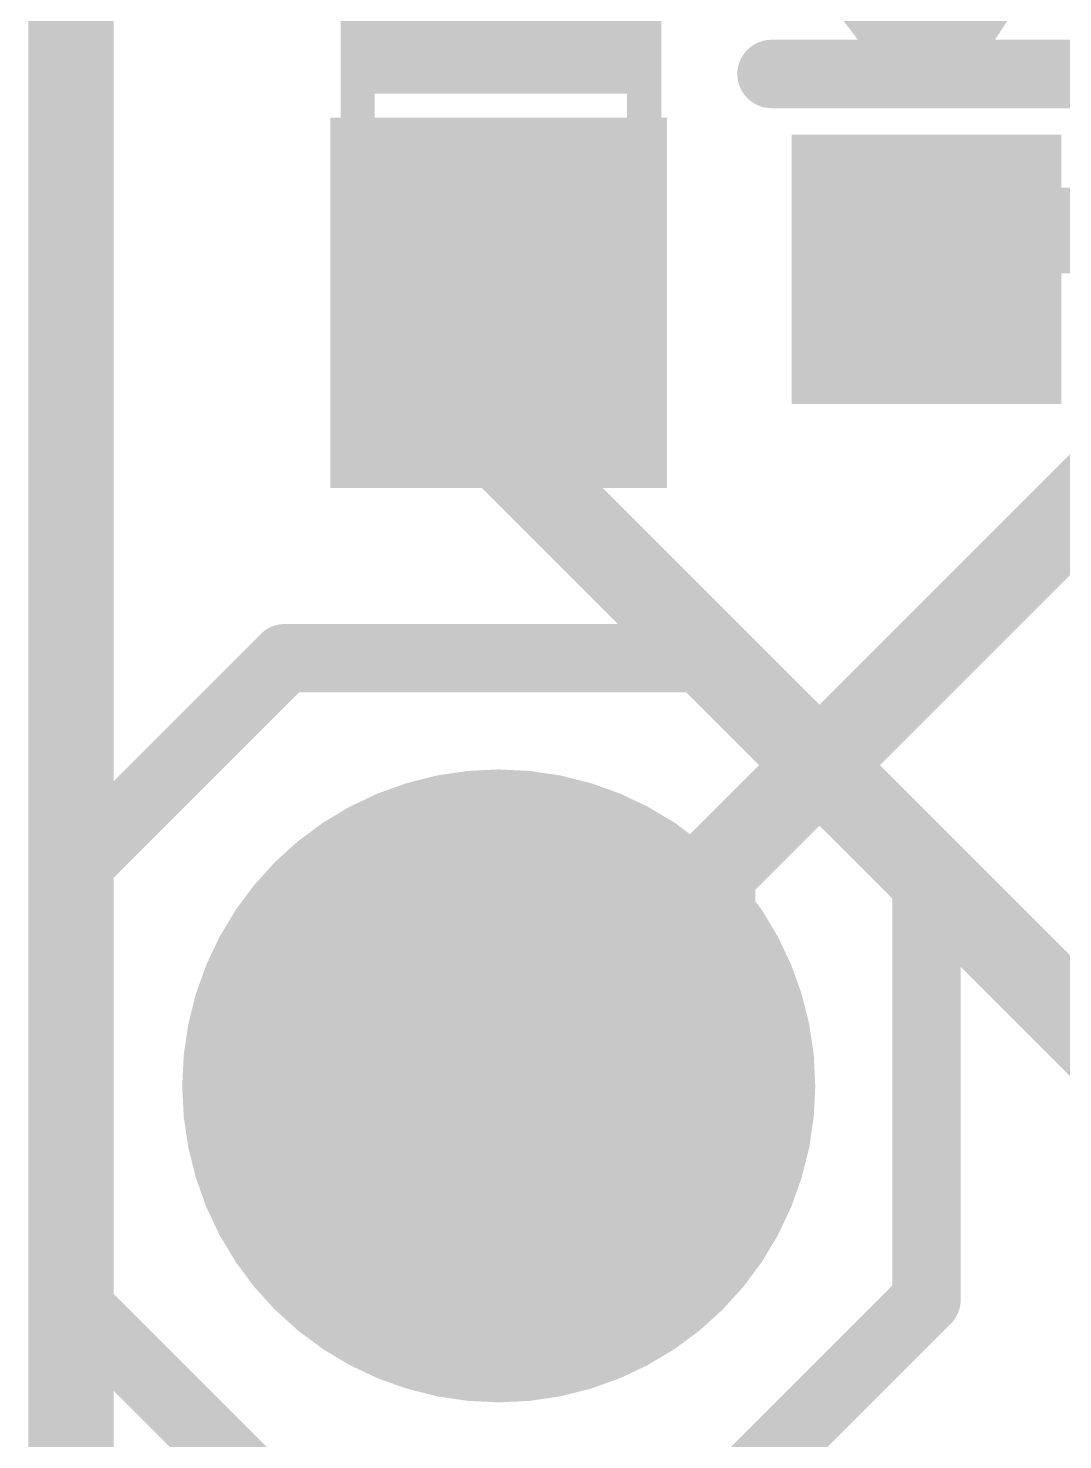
# Model space of a CAD drawing. Extents: x -17 to 90, y -12 to 22.
# Drawn here: x 1.143 to 4.215, y 14.189 to 18.381 of the extents above; entities that cross this region are included whole.
import ezdxf

# ---------------------------------------------------------------- set-up
doc = ezdxf.new("R2010")
doc.units = 0
for name, color, linetype in [('1', 12, 'CONTINUOUS'), ('16', 132, 'CONTINUOUS'), ('17', 110, 'CONTINUOUS'), ('20', 53, 'CONTINUOUS'), ('21', 41, 'CONTINUOUS'), ('51', 53, 'CONTINUOUS')]:
    doc.layers.add(name, color=color, linetype=linetype)

# ---------------------------------------------------------------- blocks, each defined once
blk = doc.blocks.new('RECT')
blk.add_solid([(-0.5, -0.5), (0.5, -0.5), (-0.5, 0.5), (0.5, 0.5)])
blk = doc.blocks.new('ROUNDP')
at = {"const_width": 0.5}
blk.add_lwpolyline([(0, -0.25, 1), (0, 0.25, 1), (0, -0.25)], format="xyb", dxfattribs=at)

msp = doc.modelspace()

# ---------------------------------------------------------------- linework, layer by layer
at = {"layer": '1', "const_width": 0.254}
for points in [[(1.27, 1.27), (1.27, 21.59)], [(3.925, 17.78), (3.81, 17.665)], [(11.811, 17.78), (3.925, 17.78)], [(2.54, 17.565), (2.54, 17.145)], [(2.54, 17.145), (5.715, 13.97)]]:
    msp.add_lwpolyline(points, dxfattribs=at)
at = {"layer": '1', "const_width": 0.127}
for points in [[(3.925, 17.8435, 1), (3.925, 17.7165)], [(3.9699, 17.7351, 1), (3.8801, 17.8249)], [(3.7651, 17.7099, 1), (3.8549, 17.6201)], [(2.6035, 17.565, 1), (2.4765, 17.565)], [(2.5849, 17.1899, 1), (2.4951, 17.1001)], [(2.4765, 17.145, 1), (2.6035, 17.145)]]:
    msp.add_lwpolyline(points, format="xyb", dxfattribs=at)
at = {"layer": '16', "const_width": 0.254}
for points in [[(1.27, 1.27), (1.27, 21.59)], [(3.175, 15.875), (4.445, 17.145)], [(3.175, 15.24), (3.175, 15.875)], [(2.54, 15.24), (3.175, 15.24)]]:
    msp.add_lwpolyline(points, dxfattribs=at)
at = {"layer": '16', "const_width": 0.127}
for points in [[(3.2385, 15.875, 1), (3.1115, 15.875)], [(3.1301, 15.9199, 1), (3.2199, 15.8301)], [(2.54, 15.3035, 1), (2.54, 15.1765)], [(3.175, 15.1765, 1), (3.175, 15.3035)], [(3.1115, 15.24, 1), (3.2385, 15.24)]]:
    msp.add_lwpolyline(points, format="xyb", dxfattribs=at)
at = {"layer": '20', "const_width": 0.2032}
msp.add_lwpolyline([(1.27, 1.27), (1.27, 21.59)], dxfattribs=at)
at = {"layer": '21', "const_width": 0.2032}
for points in [[(3.81, 18.245), (3.5762, 18.555)], [(3.8354, 18.2604), (4.0284, 18.555)], [(3.35, 18.245), (3.81, 18.245)], [(4.27, 18.245), (3.81, 18.245)], [(1.27, 15.875), (1.905, 16.51)], [(1.905, 16.51), (3.175, 16.51)], [(3.175, 16.51), (3.81, 15.875)], [(1.27, 14.605), (1.27, 15.875)], [(3.81, 15.875), (3.81, 14.605)], [(1.27, 14.605), (1.905, 13.97)], [(3.175, 13.97), (3.81, 14.605)]]:
    msp.add_lwpolyline(points, dxfattribs=at)
at = {"layer": '21', "const_width": 0.1016}
for points in [[(3.35, 18.2958, 1), (3.35, 18.1942)], [(3.81, 18.2958, 1), (3.81, 18.1942)], [(3.7694, 18.2144, 1), (3.8506, 18.2756)], [(3.7929, 18.2882, 1), (3.8779, 18.2326)], [(3.81, 18.1942, 1), (3.81, 18.2958)], [(1.905, 16.5608, 1), (1.905, 16.4592)], [(1.9409, 16.4741, 1), (1.8691, 16.5459)], [(3.2109, 16.5459, 1), (3.1391, 16.4741)], [(3.175, 16.4592, 1), (3.175, 16.5608)], [(1.3208, 15.875, 1), (1.2192, 15.875)], [(3.8608, 15.875, 1), (3.7592, 15.875)], [(1.2341, 15.9109, 1), (1.3059, 15.8391)], [(3.7741, 15.8391, 1), (3.8459, 15.9109)], [(1.3059, 14.6409, 1), (1.2341, 14.5691)], [(3.8459, 14.5691, 1), (3.7741, 14.6409)], [(1.2192, 14.605, 1), (1.3208, 14.605)], [(3.7592, 14.605, 1), (3.8608, 14.605)]]:
    msp.add_lwpolyline(points, format="xyb", dxfattribs=at)
at = {"layer": '51', "const_width": 0.1016}
for points in [[(2.121, 18.771), (2.121, 18.059)], [(2.972, 18.771), (2.972, 18.059)]]:
    msp.add_lwpolyline(points, dxfattribs=at)
at = {"layer": '51', "const_width": 0.0508}
for points in [[(2.0956, 18.059, 1), (2.1464, 18.059)], [(2.9466, 18.059, 1), (2.9974, 18.059)]]:
    msp.add_lwpolyline(points, format="xyb", dxfattribs=at)

# ---------------------------------------------------------------- block references
at = {"layer": '1', "xscale": 1.1, "rotation": 270}
msp.add_blockref('RECT', (2.54, 17.565), dxfattribs=at)
at = {"layer": '1', "xscale": 0.8, "yscale": 0.8, "rotation": 180}
msp.add_blockref('RECT', (3.81, 17.665), dxfattribs=at)
at = {"layer": '17', "xscale": 1.8796, "yscale": 1.8796, "rotation": 180}
msp.add_blockref('ROUNDP', (2.54, 15.24), dxfattribs=at)
msp.add_blockref('ROUNDP', (2.54, 15.24), dxfattribs=at)
at = {"layer": '21', "xscale": 0.4572, "yscale": 0.762, "rotation": 270}
msp.add_blockref('RECT', (2.54, 18.415), dxfattribs=at)
at = {"layer": '51'}
for p, xscale, yscale, rotation in [((2.5451, 17.8347), 0.5001, 0.95, 270), ((2.54, 15.24), 0.508, 0.508, 90)]:
    msp.add_blockref('RECT', p, dxfattribs=dict(at, xscale=xscale, yscale=yscale, rotation=rotation))

doc.saveas('drawing.dxf')
